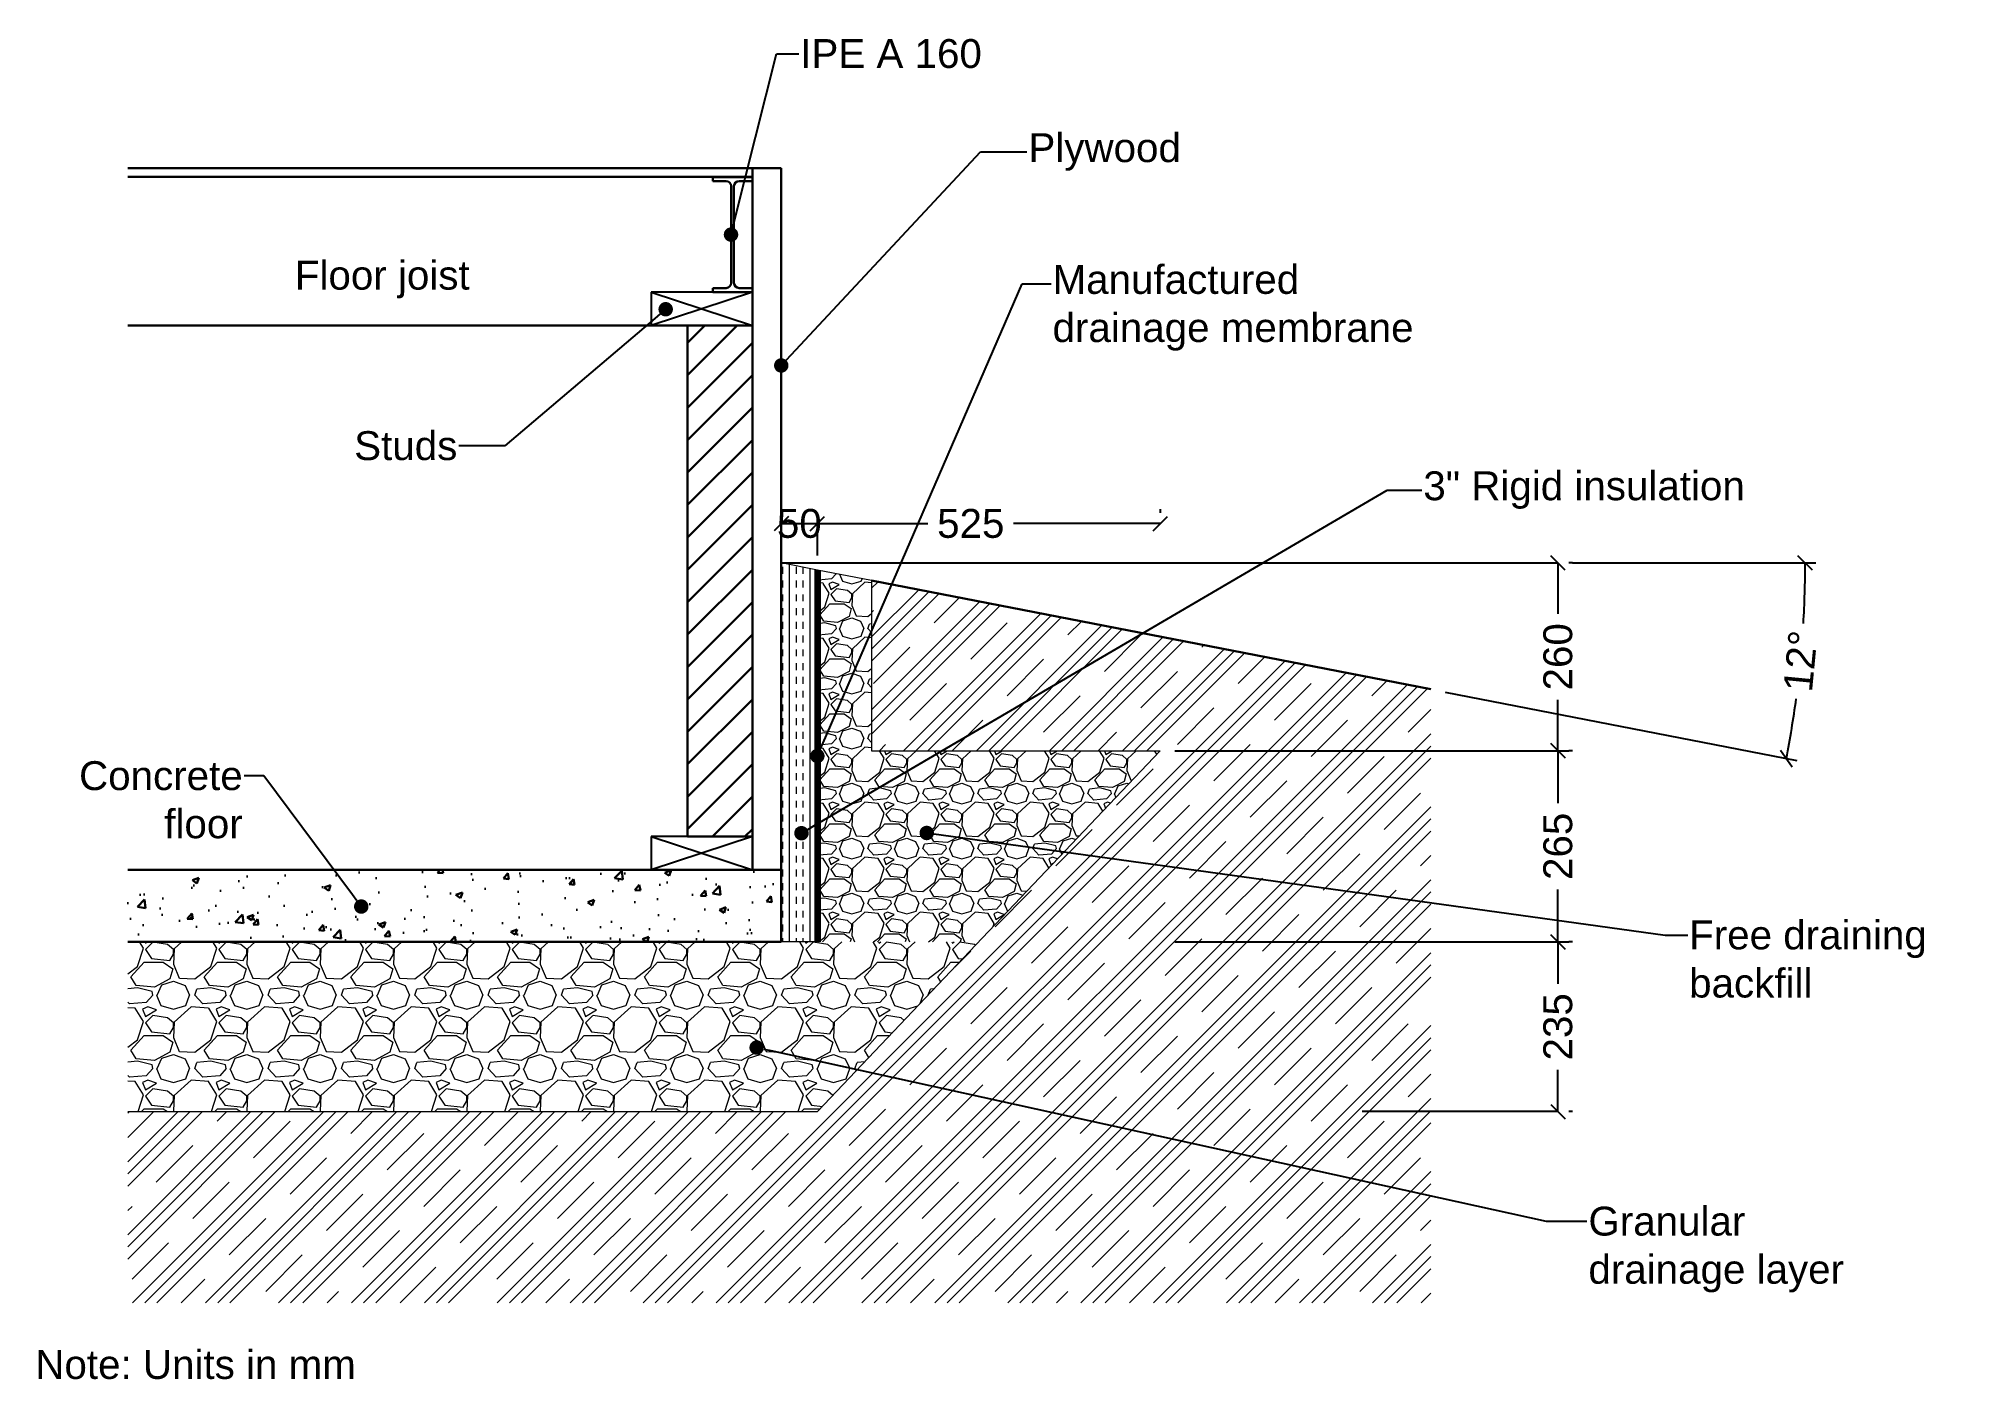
# Model space of a CAD drawing. Header units: millimetres. Extents: x 931 to 3607, y 484 to 2341.
import ezdxf
from ezdxf import colors
from ezdxf.entities.mleader import LeaderData, LeaderLine
from ezdxf.math import Vec2, Vec3

# ---------------------------------------------------------------- set-up
doc = ezdxf.new("R2010")
doc.units = ezdxf.units.MM
for name, color, linetype, lineweight in [('AUX', 200, 'Continuous', 30), ('CONCRETE FLOOR', 7, 'Continuous', 30), ('DIMENSION', 6, 'Continuous', 25), ('DRAINING BACKFILL', 7, 'Continuous', 20), ('DRAINING MEMBRANE', 172, 'Continuous', 90), ('FLOOR JOIST', 7, 'Continuous', 30), ('GRANULAR LAYER', 7, 'Continuous', 20), ('IPE A 160', 2, 'Continuous', 30), ('NLT', 2, 'Continuous', 30), ('PLYWOOD', 7, 'Continuous', 30), ('RIGID INSULATION', 4, 'Continuous', 20), ('SOIL', 7, 'Continuous', 30), ('SOIL HATCH', 44, 'Continuous', 20), ('STUDS', 6, 'Continuous', 25), ('TEXT', 6, 'Continuous', 25)]:
    doc.layers.add(name, color=color, linetype=linetype, lineweight=lineweight)
doc.styles.get("Standard").update_dxf_attribs({"font": 'arial.ttf'})
doc.dimstyles.new('METRIC', dxfattribs={"dimtxt": 40, "dimasz": 20, "dimexe": 15, "dimexo": 20, "dimgap": 15, "dimtad": 0, "dimdec": 0, "dimzin": 0, "dimdsep": 46, "dimtxsty": 'Standard', "dimblk": 'OBLIQUE', "dimcen": 0.09, "dimadec": 0, "dimazin": 0, "dimtfac": 1, "dimtdec": 0, "dimtofl": 0, "dimtmove": 0, "dimatfit": 3, "dimldrblk": 'OBLIQUE', "dimfxl": 1, "dimtolj": 1, "dimtzin": 0, "dimarcsym": 0})

# ---------------------------------------------------------------- blocks, each defined once
blk = doc.blocks.new('*U3')
for p, q in [((18.5, 153.7), (0, 153.7)), ((25.5, 146.7), (25.5, 12.7)), ((29.5, 146.7), (29.5, 12.7)), ((36.5, 153.7), (55, 153.7)), ((18.5, 5.7), (0, 5.7)), ((36.5, 5.7), (55, 5.7))]:
    blk.add_line(p, q)
for points in [[(55, 153.7), (55, 159.4), (0, 159.4), (0, 153.7)], [(0, 5.7), (0, 0), (55, 0), (55, 5.7)]]:
    blk.add_lwpolyline(points)
for centre, start, end in [((18.5, 146.7), 360, 450), ((36.5, 146.7), 90, 180), ((18.5, 12.7), 270, 360), ((36.5, 12.7), 180, 270)]:
    blk.add_arc(centre, 7, start, end)
blk = doc.blocks.new('_Oblique')
at = {"color": 0, "linetype": 'ByBlock', "lineweight": -2}
blk.add_line((-0.5, -0.5), (0.5, 0.5), dxfattribs=at)
blk = doc.blocks.new('*D17')
at = {"layer": 'Defpoints', "color": 0, "transparency": 16777216}
for p in [(2485.2, 1355.2), (2485.2, 1090.2), (3036.1, 1090.2)]:
    blk.add_point(p, dxfattribs=at)
at = {"layer": 'DIMENSION', "color": 0, "lineweight": -2, "transparency": 16777216}
for p, q in [((2505.2, 1355.2), (3051.1, 1355.2)), ((3036.1, 1355.2), (3036.1, 1282.3)), ((3036.1, 1090.2), (3036.1, 1163)), ((2505.2, 1090.2), (3051.1, 1090.2))]:
    blk.add_line(p, q, dxfattribs=at)
at = {"layer": 'DIMENSION', "color": 0, "lineweight": -2, "transparency": 16777216, "xscale": 20, "yscale": 20, "zscale": 20}
for p, rotation in [((3036.1, 1355.2), 90), ((3036.1, 1090.2), 270)]:
    blk.add_blockref('_Oblique', p, dxfattribs=dict(at, rotation=rotation))
at = {"layer": 'DIMENSION', "color": 0, "transparency": 16777216, "insert": (3036.1, 1222.7), "char_height": 40, "attachment_point": 5, "rotation": 90}
blk.add_mtext('\\A1;265', dxfattribs=at)
blk = doc.blocks.new('*D13')
at = {"layer": 'Defpoints', "color": 0, "transparency": 16777216}
for p in [(3036.1, 1090.2), (3036.1, 855.2), (3036.1, 855.2)]:
    blk.add_point(p, dxfattribs=at)
at = {"layer": 'DIMENSION', "color": 0, "lineweight": -2, "transparency": 16777216}
for p, q in [((3036.1, 1090.2), (3036.1, 1032.3)), ((3056.1, 1090.2), (3051.1, 1090.2)), ((3036.1, 855.2), (3036.1, 913)), ((3056.1, 855.2), (3051.1, 855.2))]:
    blk.add_line(p, q, dxfattribs=at)
at = {"layer": 'DIMENSION', "color": 0, "lineweight": -2, "transparency": 16777216, "xscale": 20, "yscale": 20, "zscale": 20}
for p, rotation in [((3036.1, 1090.2), 90), ((3036.1, 855.2), 270)]:
    blk.add_blockref('_Oblique', p, dxfattribs=dict(at, rotation=rotation))
at = {"layer": 'DIMENSION', "color": 0, "transparency": 16777216, "insert": (3036.1, 972.7), "char_height": 40, "attachment_point": 5, "rotation": 90}
blk.add_mtext('\\A1;235', dxfattribs=at)
blk = doc.blocks.new('*D14')
at = {"layer": 'Defpoints', "color": 0, "transparency": 16777216}
for p in [(3036.1, 1615.2), (3036.1, 1615.2), (3036.1, 1355.2)]:
    blk.add_point(p, dxfattribs=at)
at = {"layer": 'DIMENSION', "color": 0, "lineweight": -2, "transparency": 16777216}
for p, q in [((3036.1, 1615.2), (3036.1, 1544.6)), ((3056.1, 1615.2), (3051.1, 1615.2)), ((3036.1, 1355.2), (3036.1, 1425.7)), ((3056.1, 1355.2), (3051.1, 1355.2))]:
    blk.add_line(p, q, dxfattribs=at)
at = {"layer": 'DIMENSION', "color": 0, "lineweight": -2, "transparency": 16777216, "xscale": 20, "yscale": 20, "zscale": 20}
for p, rotation in [((3036.1, 1615.2), 90), ((3036.1, 1355.2), 270)]:
    blk.add_blockref('_Oblique', p, dxfattribs=dict(at, rotation=rotation))
at = {"layer": 'DIMENSION', "color": 0, "transparency": 16777216, "insert": (3036.1, 1485.2), "char_height": 40, "attachment_point": 5, "rotation": 90}
blk.add_mtext('\\A1;260', dxfattribs=at)
blk = doc.blocks.new('*D15')
at = {"layer": 'Defpoints', "color": 0, "transparency": 16777216}
for p in [(1960.2, 1615.2), (3036.1, 1615.2), (2085.2, 1590.9), (2860.2, 1440.2), (3366.9, 1434.1)]:
    blk.add_point(p, dxfattribs=at)
at = {"layer": 'DIMENSION', "color": 0, "lineweight": -2, "transparency": 16777216}
for p, q in [((3056.1, 1615.2), (3393.5, 1615.2)), ((2879.8, 1436.4), (3367.2, 1341.6))]:
    blk.add_line(p, q, dxfattribs=at)
for start, end in [(356.6136, 0), (348.9965, 352.3829)]:
    blk.add_arc((1960.2, 1615.2), 1418.4, start, end, dxfattribs=at)
at = {"layer": 'DIMENSION', "color": 0, "lineweight": -2, "transparency": 16777216, "xscale": 20, "yscale": 20, "zscale": 20}
for p, rotation in [((3378.5, 1615.2), 90), ((3352.4, 1344.4), 258.9964591482506)]:
    blk.add_blockref('_Oblique', p, dxfattribs=dict(at, rotation=rotation))
at = {"layer": 'DIMENSION', "color": 0, "transparency": 16777216, "insert": (3372, 1479.2), "char_height": 40, "width": 53.124, "attachment_point": 5, "rotation": 84.4982}
blk.add_mtext('\\A1;12%%D', dxfattribs=at)
blk = doc.blocks.new('*D16')
at = {"layer": 'Defpoints', "color": 0, "transparency": 16777216}
for p in [(2010.2, 1669.7), (1960.2, 1615.2), (2010.2, 1605.4)]:
    blk.add_point(p, dxfattribs=at)
at = {"layer": 'DIMENSION', "color": 0, "lineweight": -2, "transparency": 16777216}
for p, q in [((1960.2, 1635.2), (1960.2, 1684.7)), ((1960.2, 1669.7), (2010.2, 1669.7)), ((2010.2, 1625.4), (2010.2, 1684.7))]:
    blk.add_line(p, q, dxfattribs=at)
at = {"layer": 'DIMENSION', "color": 0, "lineweight": -2, "transparency": 16777216, "xscale": 20, "yscale": 20, "zscale": 20, "rotation": 180}
blk.add_blockref('_Oblique', (1960.2, 1669.7), dxfattribs=at)
at = {"layer": 'DIMENSION', "color": 0, "lineweight": -2, "transparency": 16777216, "xscale": 20, "yscale": 20, "zscale": 20}
blk.add_blockref('_Oblique', (2010.2, 1669.7), dxfattribs=at)
at = {"layer": 'DIMENSION', "color": 0, "transparency": 16777216, "insert": (1985.2, 1669.7), "char_height": 40, "attachment_point": 5}
blk.add_mtext('\\A1;50', dxfattribs=at)
blk = doc.blocks.new('*D12')
at = {"layer": 'Defpoints', "color": 0, "transparency": 16777216}
for p in [(1960.2, 1669.7), (2485.2, 1669.7), (2485.2, 1669.7)]:
    blk.add_point(p, dxfattribs=at)
at = {"layer": 'DIMENSION', "color": 0, "lineweight": -2, "transparency": 16777216}
for p, q in [((1960.2, 1689.7), (1960.2, 1684.7)), ((2485.2, 1689.7), (2485.2, 1684.7)), ((1960.2, 1669.7), (2163.3, 1669.7)), ((2485.2, 1669.7), (2282, 1669.7))]:
    blk.add_line(p, q, dxfattribs=at)
at = {"layer": 'DIMENSION', "color": 0, "lineweight": -2, "transparency": 16777216, "xscale": 20, "yscale": 20, "zscale": 20, "rotation": 180}
blk.add_blockref('_Oblique', (1960.2, 1669.7), dxfattribs=at)
at = {"layer": 'DIMENSION', "color": 0, "lineweight": -2, "transparency": 16777216, "xscale": 20, "yscale": 20, "zscale": 20}
blk.add_blockref('_Oblique', (2485.2, 1669.7), dxfattribs=at)
at = {"layer": 'DIMENSION', "color": 0, "transparency": 16777216, "insert": (2222.7, 1669.7), "char_height": 40, "attachment_point": 5}
blk.add_mtext('\\A1;525', dxfattribs=at)
blk = doc.blocks.new('_Dot')
at = {"color": 0, "linetype": 'ByBlock', "lineweight": -2}
blk.add_line((-0.5, 0), (-1, 0), dxfattribs=at)
at = {"color": 0, "linetype": 'ByBlock', "const_width": 0.5}
blk.add_lwpolyline([(-0.25, 0, 1), (0.25, 0, 1)], format="xyb", close=True, dxfattribs=at)

msp = doc.modelspace()

# ---------------------------------------------------------------- hatches: boundary and pattern name
at = {"layer": 'CONCRETE FLOOR'}
h = msp.add_hatch(dxfattribs=at)
h.set_pattern_fill('AR-CONC', color=256, scale=0.5)
h.paths.add_polyline_path([(1960.2, 1190.2), (1055.2, 1190.2), (1055.2, 1090.2), (1960.2, 1090.2)])
at = {"layer": 'DRAINING BACKFILL'}
h = msp.add_hatch(dxfattribs=at)
h.set_pattern_fill('GRAVEL', color=256, scale=3)
h.paths.add_polyline_path([(2485.2, 1355.2), (2085.2, 1355.2), (2085.2, 1590.9), (2010.2, 1605.4), (2010.2, 1090.2), (2233.4, 1090.2)])
h = msp.add_hatch(dxfattribs=at)
h.set_pattern_fill('GRAVEL', color=256, scale=4)
h.paths.add_polyline_path([(2233.4, 1090.2), (1960.2, 1090.2), (1055.2, 1090.2), (1055.2, 855.2), (2010.2, 855.2)])
at = {"layer": 'NLT'}
h = msp.add_hatch(dxfattribs=at)
h.set_pattern_fill('ANSI31', color=256, scale=10)
h.paths.add_polyline_path([(1920.2, 1944.2), (1830.2, 1944.2), (1830.2, 1236.2), (1920.2, 1236.2)])
at = {"layer": 'RIGID INSULATION'}
h = msp.add_hatch(dxfattribs=at)
h.set_pattern_fill('INSUL', color=256, scale=3, angle=90)
h.paths.add_polyline_path([(2010.2, 1605.4), (1960.2, 1615.2), (1960.2, 1090.2), (2010.2, 1090.2)])
at = {"layer": 'SOIL HATCH'}
h = msp.add_hatch(dxfattribs=at)
h.set_pattern_fill('CLAY', color=256, scale=15, angle=45)
h.paths.add_polyline_path([(2860.2, 855.2), (2860.2, 1440.2), (2085.2, 1590.9), (2085.2, 1355.2), (2485.2, 1355.2), (2010.2, 855.2), (1055.2, 855.2), (1055.2, 590.2), (2860.2, 590.2)])

# ---------------------------------------------------------------- linework, layer by layer
at = {"layer": 'AUX'}
for p, q in [((1920.2, 1990.2), (1920.2, 2150.2)), ((1830.2, 1944.2), (1920.2, 1944.2))]:
    msp.add_line(p, q, dxfattribs=at)
at = {"layer": 'CONCRETE FLOOR'}
for p, q in [((1960.2, 1190.2), (1055.2, 1190.2)), ((1960.2, 1090.2), (1055.2, 1090.2))]:
    msp.add_line(p, q, dxfattribs=at)
at = {"layer": 'DIMENSION'}
for p, q in [((1960.2, 1615.2), (3036.1, 1615.2)), ((3036.1, 855.2), (2765, 855.2))]:
    msp.add_line(p, q, dxfattribs=at)
at = {"layer": 'DRAINING MEMBRANE', "lineweight": 90}
msp.add_line((2010.2, 1605.4), (2010.2, 1090.2), dxfattribs=at)
at = {"layer": 'FLOOR JOIST'}
for p, q in [((1960.2, 2162.2), (1055.2, 2162.2)), ((1920.2, 2150.2), (1055.2, 2150.2)), ((1920.2, 1944.2), (1055.2, 1944.2))]:
    msp.add_line(p, q, dxfattribs=at)
at = {"layer": 'GRANULAR LAYER'}
for p, q in [((2085.2, 1590.9), (2010.2, 1605.4)), ((2085.2, 1590.9), (2085.2, 1355.2)), ((2010.2, 855.2), (2485.2, 1355.2)), ((2085.2, 1355.2), (2485.2, 1355.2)), ((1055.2, 855.2), (2010.2, 855.2))]:
    msp.add_line(p, q, dxfattribs=at)
at = {"layer": 'NLT'}
for p, q in [((1830.2, 1236.2), (1830.2, 1944.2)), ((1830.2, 1944.2), (1920.2, 1944.2)), ((1920.2, 1236.2), (1920.2, 1944.2)), ((1830.2, 1236.2), (1920.2, 1236.2))]:
    msp.add_line(p, q, dxfattribs=at)
at = {"layer": 'PLYWOOD'}
for p, q in [((1920.2, 2149.7), (1920.2, 2162.2)), ((1920.2, 2162.2), (1960.2, 2162.2)), ((1920.2, 1190.2), (1920.2, 2149.7)), ((1960.2, 1615.2), (1960.2, 2162.2)), ((1960.2, 1615.2), (1960.2, 1090.2))]:
    msp.add_line(p, q, dxfattribs=at)
at = {"layer": 'RIGID INSULATION'}
for p, q in [((2010.2, 1605.4), (1960.2, 1615.2)), ((2010.2, 1090.2), (1960.2, 1090.2))]:
    msp.add_line(p, q, dxfattribs=at)
at = {"layer": 'SOIL'}
msp.add_line((2085.2, 1590.9), (2860.2, 1440.2), dxfattribs=at)
at = {"layer": 'STUDS'}
for p, q in [((1780.2, 1990.2), (1780.2, 1944.2)), ((1920.2, 1990.2), (1780.2, 1990.2)), ((1780.2, 1990.2), (1920.2, 1944.2)), ((1920.2, 1990.2), (1780.2, 1944.2)), ((1920.2, 1990.2), (1920.2, 1944.2)), ((1780.2, 1944.2), (1920.2, 1944.2)), ((1780.2, 1236.2), (1780.2, 1190.2)), ((1920.2, 1236.2), (1780.2, 1236.2)), ((1780.2, 1236.2), (1920.2, 1190.2)), ((1920.2, 1236.2), (1780.2, 1190.2)), ((1920.2, 1236.2), (1920.2, 1190.2)), ((1780.2, 1190.2), (1920.2, 1190.2))]:
    msp.add_line(p, q, dxfattribs=at)

# ---------------------------------------------------------------- block references
at = {"layer": 'IPE A 160'}
msp.add_blockref('*U3', (1865.2, 1990.3), dxfattribs=at)

# ---------------------------------------------------------------- texts
at = {"layer": 'TEXT'}
for s, p in [('Floor joist', (1286.4, 1993.8)), ('Note: Units in mm', (926.9, 485))]:
    msp.add_text(s, height=40, dxfattribs=at).set_placement(p)

# ---------------------------------------------------------------- dimensions: what is measured, and where the dimension line sits
at = {"layer": 'DIMENSION'}
dim = msp.add_linear_dim(base=(2010.2, 1669.7), p1=(1960.2, 1615.2), p2=(2010.2, 1605.4), dimstyle='METRIC', dxfattribs=at)
dim.commit()
dim.dimension.update_dxf_attribs({"geometry": '*D16', "text_midpoint": (1985.2, 1669.7), "dimtype": 160})
dim = msp.add_linear_dim(base=(2485.2, 1669.7), p1=(1960.2, 1669.7), p2=(2485.2, 1669.7), dimstyle='METRIC', dxfattribs=at)
dim.commit()
dim.dimension.update_dxf_attribs({"geometry": '*D12', "text_midpoint": (2222.7, 1669.7)})
dim = msp.add_angular_dim_2l(base=(3366.9, 1434.1), line1=((2085.2, 1590.9), (2860.2, 1440.2)), line2=((1960.2, 1615.2), (3036.1, 1615.2)), text='12%%D', dimstyle='METRIC', dxfattribs=at)
dim.commit()
dim.dimension.update_dxf_attribs({"geometry": '*D15', "text_midpoint": (3372, 1479.2)})
for base, p1, p2, picture, middle in [((3036.1, 1615.2), (3036.1, 1355.2), (3036.1, 1615.2), '*D14', (3036.1, 1485.2)), ((3036.1, 1090.2), (2485.2, 1355.2), (2485.2, 1090.2), '*D17', (3036.1, 1222.7)), ((3036.1, 855.2), (3036.1, 1090.2), (3036.1, 855.2), '*D13', (3036.1, 972.7))]:
    dim = msp.add_linear_dim(base=base, p1=p1, p2=p2, angle=90, dimstyle='METRIC', dxfattribs=at)
    dim.commit()
    dim.dimension.update_dxf_attribs({"geometry": picture, "text_midpoint": middle})

# ---------------------------------------------------------------- leaders
at = {"layer": 'TEXT'}
ml = msp.add_multileader_mtext('Standard', dxfattribs=at)
ml.set_content('IPE A 160', color=256)
ml.set_leader_properties()
ml.set_arrow_properties(name='DOT')
ml.build(insert=Vec2(0, 0))
ml.multileader.update_dxf_attribs({"arrow_head_size": 20})
ctx = ml.context
ctx.base_point, ctx.char_height, ctx.arrow_head_size, ctx.plane_origin = Vec3(1984.5, 2320.5), 40, 20, Vec3(1890.6, 2070)
notes = []
notes.append((ctx, [(0, (1, 1, 0), (1953.8, 2320.5), (1, 0), 30.7, [(0, [(1890.6, 2070)], 0, [])])]))
ctx.mtext.insert, ctx.mtext.flow_direction = Vec3(1986.5, 2340.8), 5
ml = msp.add_multileader_mtext('Standard', dxfattribs=at)
ml.set_content('Plywood', color=256)
ml.set_leader_properties()
ml.set_arrow_properties(name='DOT')
ml.build(insert=Vec2(0, 0))
ml.multileader.update_dxf_attribs({"arrow_head_size": 20})
ctx = ml.context
ctx.base_point, ctx.char_height, ctx.arrow_head_size, ctx.plane_origin = Vec3(2300.6, 2184.5), 40, 20, Vec3(1960.2, 1888.7)
notes.append((ctx, [(0, (1, 1, 0), (2236.3, 2184.5), (1, 0), 64.3, [(0, [(1960.2, 1888.7)], 0, [])])]))
ctx.mtext.insert, ctx.mtext.flow_direction = Vec3(2302.6, 2210.4), 5
ml = msp.add_multileader_mtext('Standard', dxfattribs=at)
ml.set_content('Manufactured drainage membrane', color=256)
ml.set_leader_properties()
ml.set_arrow_properties(name='DOT')
ml.build(insert=Vec2(0, 0))
ml.multileader.update_dxf_attribs({"arrow_head_size": 20})
ctx = ml.context
ctx.base_point, ctx.char_height, ctx.arrow_head_size, ctx.plane_origin = Vec3(2334, 2002), 40, 20, Vec3(2010.2, 1347.8)
notes.append((ctx, [(0, (1, 1, 0), (2294, 2002), (1, 0), 39.9, [(0, [(2010.2, 1347.8)], 0, [])])]))
ctx.mtext.insert, ctx.mtext.width, ctx.mtext.flow_direction = Vec3(2336, 2027.9), 529.142, 5
ml = msp.add_multileader_mtext('Standard', dxfattribs=at)
ml.set_content('Studs', color=256)
ml.set_leader_properties()
ml.set_arrow_properties(name='DOT')
ml.build(insert=Vec2(0, 0))
ml.multileader.update_dxf_attribs({"arrow_head_size": 20})
ctx = ml.context
ctx.base_point, ctx.char_height, ctx.arrow_head_size, ctx.plane_origin = Vec3(1371.2, 1777.3), 40, 20, Vec3(1800.1, 1966.6)
ctx.text_align_type = 2
notes.append((ctx, [(0, (1, 1, 0), (1577.1, 1777.3), (-1, 0), 63.7, [(0, [(1800.1, 1966.6)], 0, [])])]))
ctx.mtext.insert, ctx.mtext.alignment, ctx.mtext.flow_direction = Vec3(1511.5, 1797.7), 3, 5
ml = msp.add_multileader_mtext('Standard', dxfattribs=at)
ml.set_content('3" Rigid insulation', color=256)
ml.set_leader_properties()
ml.set_arrow_properties(name='DOT')
ml.build(insert=Vec2(0, 0))
ml.multileader.update_dxf_attribs({"arrow_head_size": 20})
ctx = ml.context
ctx.base_point, ctx.char_height, ctx.arrow_head_size, ctx.plane_origin = Vec3(2847.6, 1716.2), 40, 20, Vec3(1988.2, 1240.9)
notes.append((ctx, [(0, (1, 1, 0), (2799.6, 1716.2), (1, 0), 48.1, [(0, [(1988.2, 1240.9)], 0, [])])]))
ctx.mtext.insert, ctx.mtext.flow_direction = Vec3(2849.6, 1742.1), 5
ml = msp.add_multileader_mtext('Standard', dxfattribs=at)
ml.set_content('Concrete floor', color=256)
ml.set_leader_properties()
ml.set_arrow_properties(name='DOT')
ml.build(insert=Vec2(0, 0))
ml.multileader.update_dxf_attribs({"arrow_head_size": 20})
ctx = ml.context
ctx.base_point, ctx.char_height, ctx.arrow_head_size, ctx.plane_origin = Vec3(990.6, 1320.2), 40, 20, Vec3(1378.4, 1139.3)
ctx.text_align_type = 2
notes.append((ctx, [(0, (1, 1, 0), (1243.4, 1320.2), (-1, 0), 27.2, [(0, [(1378.4, 1139.3)], 0, [])])]))
ctx.mtext.insert, ctx.mtext.width, ctx.mtext.alignment, ctx.mtext.flow_direction = Vec3(1214.2, 1340.6), 13.669, 3, 5
ml = msp.add_multileader_mtext('Standard', dxfattribs=at)
ml.set_content('Free draining backfill', color=256)
ml.set_leader_properties()
ml.set_arrow_properties(name='DOT')
ml.build(insert=Vec2(0, 0))
ml.multileader.update_dxf_attribs({"arrow_head_size": 20})
ctx = ml.context
ctx.base_point, ctx.char_height, ctx.arrow_head_size, ctx.plane_origin = Vec3(3215.8, 1099.6), 40, 20, Vec3(2161.7, 1241.2)
notes.append((ctx, [(0, (1, 1, 0), (3184.4, 1099.6), (1, 0), 31.4, [(0, [(2161.7, 1241.2)], 0, [])])]))
ctx.mtext.insert, ctx.mtext.width, ctx.mtext.flow_direction = Vec3(3217.8, 1120), 389.594, 5
ml = msp.add_multileader_mtext('Standard', dxfattribs=at)
ml.set_content('Granular drainage layer ^I', color=256)
ml.set_leader_properties()
ml.set_arrow_properties(name='DOT')
ml.build(insert=Vec2(0, 0))
ml.multileader.update_dxf_attribs({"arrow_head_size": 20})
ctx = ml.context
ctx.base_point, ctx.char_height, ctx.arrow_head_size, ctx.plane_origin = Vec3(3076.3, 703.6), 40, 20, Vec3(1926.1, 944)
notes.append((ctx, [(0, (1, 1, 0), (3019.6, 703.6), (1, 0), 56.6, [(0, [(1926.1, 944)], 0, [])])]))
ctx.mtext.insert, ctx.mtext.width, ctx.mtext.flow_direction = Vec3(3078.3, 723.6), 396.708, 5
for ctx, leaders in notes:
    for number, flags, end, landing, length, lines in leaders:
        leader = LeaderData()
        leader.index, (leader.has_last_leader_line, leader.has_dogleg_vector, leader.attachment_direction) = number, flags
        leader.last_leader_point, leader.dogleg_vector, leader.dogleg_length = Vec3(end), Vec3(landing), length
        for number, points, colour, breaks in lines:
            line = LeaderLine()
            line.index, line.vertices, line.color, line.breaks = number, Vec3.list(points), colors.encode_raw_color(colour), breaks
            leader.lines.append(line)
        ctx.leaders.append(leader)

doc.saveas('drawing.dxf')
